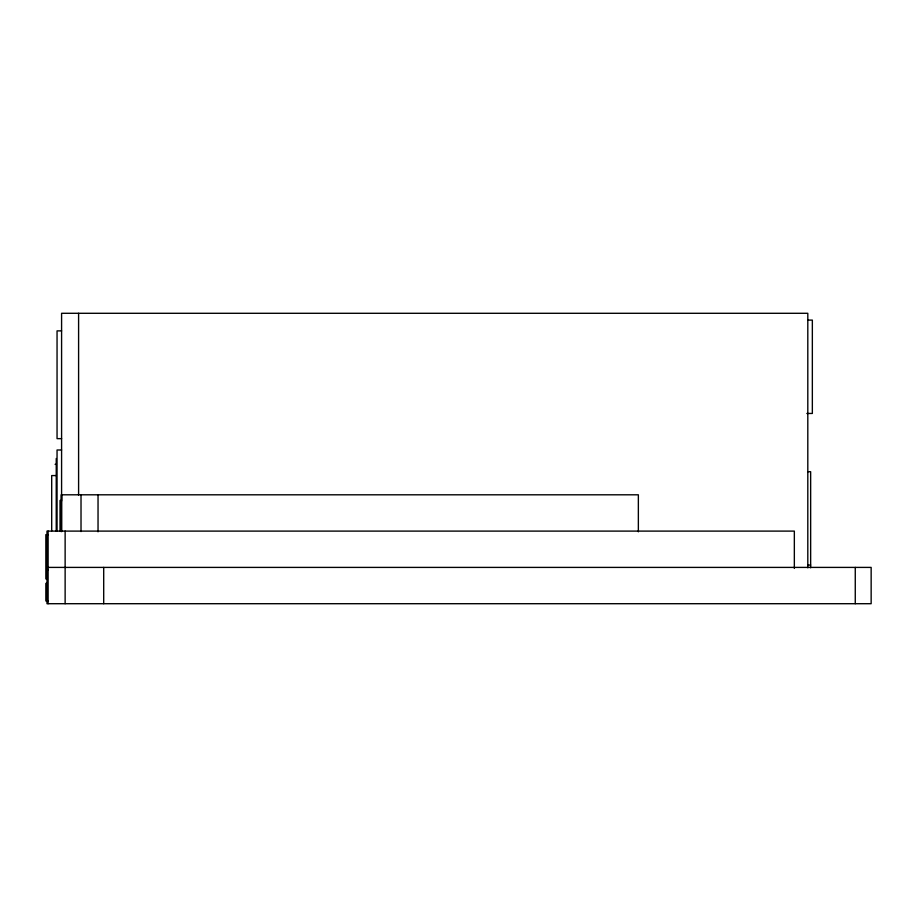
<?xml version="1.0" encoding="UTF-8"?>
<svg xmlns="http://www.w3.org/2000/svg" width="917" height="917" viewBox="0 0 917 917"><rect width="100%" height="100%" fill="white"/><g stroke="black" fill="none" stroke-linecap="round" stroke-linejoin="round"><path stroke-width="1.38" d="M807.808 320.102L812.347 320.102L812.347 413.464L806.834 413.464M61.588 330.877L57.049 330.877L57.049 438.647L61.588 438.647M61.588 449.995L57.049 449.995L57.049 530.817M55.1 464.334L56.235 464.334M807.808 471.705L810.651 471.705L810.651 567.806M56.235 475.568L51.696 475.568L51.696 530.863M61.164 500.476L60.029 500.476L60.029 531.138M48.12 534.668L45.85 534.668L45.85 578.914L46.985 578.914M807.808 565.067L810.651 565.067M48.12 567.405L871.15 567.405L871.15 603.707L46.985 603.707L46.985 531.103L794.34 531.103L794.34 568.414M46.985 570.236L48.12 570.236M46.985 583.384L45.85 583.384L45.85 600.967L48.12 600.967L46.985 600.864M855.263 567.405L855.263 603.707M807.808 567.806L807.808 313.293L61.588 313.293L61.588 501.037M638.358 531.814L638.358 494.802L61.164 494.802L61.164 531.573M103.701 567.405L103.701 603.707M98.039 494.802L98.039 531.814M81.017 494.802L81.017 531.573M78.598 313.293L78.598 494.985M65.13 531.103L65.13 603.707M61.737 494.802L61.737 531.573M56.235 458.5L56.235 531.103M48.12 531.103L48.12 603.707"/></g></svg>
